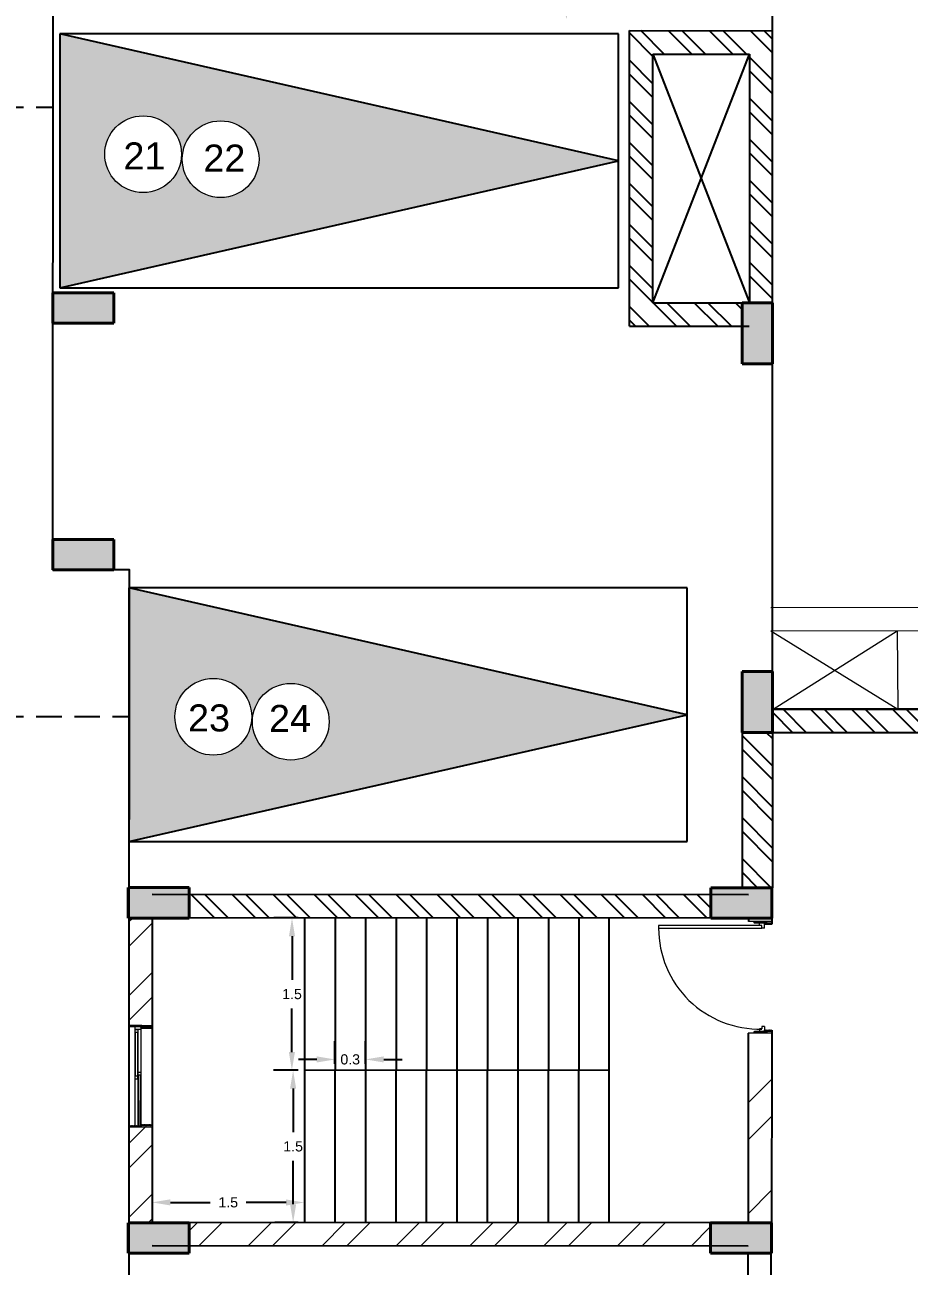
# Model space of a CAD drawing. Header units: metres. Extents: x 29392 to 32022, y 3934 to 33962.
# Drawn here: x 29464.78 to 29473.48, y 4305.67 to 4317.89 of the extents above; entities that cross this region are included whole.
import ezdxf

# ---------------------------------------------------------------- set-up
doc = ezdxf.new("R2010")
doc.units = ezdxf.units.M
doc.linetypes.add('DASHED2', pattern=[9.525, 6.35, -3.175])
doc.linetypes.add('HIDDEN', pattern=[0.375, 0.25, -0.125])
for name, color, linetype, lineweight in [('COLUMN', 7, 'Continuous', 40), ('DOOR', 7, 'Continuous', 20), ('text', 7, 'Continuous', 5)]:
    doc.layers.add(name, color=color, linetype=linetype, lineweight=lineweight)
doc.styles.get("Standard").update_dxf_attribs({"font": 'arial.ttf'})
doc.dimstyles.get("Standard").update_dxf_attribs({"dimtxt": 0.1, "dimasz": 0.18, "dimexe": 0.18, "dimexo": 0.0625, "dimgap": 0.09, "dimtad": 0, "dimtih": 1, "dimtoh": 1, "dimdec": 1, "dimzin": 0, "dimdsep": 46, "dimtxsty": 'Standard', "dimcen": 0.09, "dimadec": 0, "dimazin": 0, "dimtfac": 1, "dimtdec": 1, "dimtofl": 0, "dimtmove": 0, "dimatfit": 3, "dimfxl": 1, "dimtolj": 1, "dimtzin": 0, "dimarcsym": 0})
pattern_1 = [(134.9774053, (29538.77406, 4069.518114), (-0.0044918984, -0.00448835702), [])]

# ---------------------------------------------------------------- blocks, each defined once
blk = doc.blocks.new('*D172')
at = {"layer": 'Defpoints', "color": 0, "transparency": 16777216}
for p in [(29467.529, 4307.598), (29467.417, 4306.098), (29467.528, 4306.098)]:
    blk.add_point(p, dxfattribs=at)
at = {"layer": 'text', "color": 0, "lineweight": -2, "transparency": 16777216}
for p, q in [((29467.466, 4307.598), (29467.237, 4307.598)), ((29467.417, 4307.418), (29467.417, 4306.989)), ((29467.417, 4306.278), (29467.417, 4306.707)), ((29467.466, 4306.098), (29467.237, 4306.098))]:
    blk.add_line(p, q, dxfattribs=at)
at = {"layer": 'text', "color": 0, "transparency": 16777216}
for points in [[(29467.387, 4307.418), (29467.447, 4307.418), (29467.417, 4307.598)], [(29467.387, 4306.278), (29467.447, 4306.278), (29467.417, 4306.098)]]:
    blk.add_solid(points, dxfattribs=at)
at = {"layer": 'text', "color": 0, "transparency": 16777216, "insert": (29467.417, 4306.848), "char_height": 0.1, "attachment_point": 5}
blk.add_mtext('\\A1;1.5', dxfattribs=at)
blk = doc.blocks.new('*D173')
at = {"layer": 'Defpoints', "color": 0, "transparency": 16777216}
for p in [(29466.029, 4307.599), (29467.529, 4307.598), (29466.028, 4306.297)]:
    blk.add_point(p, dxfattribs=at)
at = {"layer": 'text', "color": 0, "lineweight": -2, "transparency": 16777216}
for p, q in [((29466.029, 4307.536), (29466.028, 4306.117)), ((29467.529, 4307.535), (29467.528, 4306.116)), ((29466.208, 4306.297), (29466.601, 4306.297)), ((29467.348, 4306.296), (29466.955, 4306.297))]:
    blk.add_line(p, q, dxfattribs=at)
at = {"layer": 'text', "color": 0, "transparency": 16777216}
for points in [[(29466.208, 4306.327), (29466.208, 4306.267), (29466.028, 4306.297)], [(29467.348, 4306.326), (29467.348, 4306.266), (29467.528, 4306.296)]]:
    blk.add_solid(points, dxfattribs=at)
at = {"layer": 'text', "color": 0, "transparency": 16777216, "insert": (29466.778, 4306.297), "char_height": 0.1, "attachment_point": 5}
blk.add_mtext('\\A1;1.5', dxfattribs=at)
blk = doc.blocks.new('*D174')
at = {"layer": 'Defpoints', "color": 0, "transparency": 16777216}
for p in [(29467.406, 4309.098), (29467.53, 4309.098), (29467.529, 4307.598)]:
    blk.add_point(p, dxfattribs=at)
at = {"layer": 'text', "color": 0, "lineweight": -2, "transparency": 16777216}
for p, q in [((29467.467, 4309.098), (29467.226, 4309.098)), ((29467.406, 4308.918), (29467.406, 4308.489)), ((29467.405, 4307.778), (29467.405, 4308.207)), ((29467.466, 4307.598), (29467.225, 4307.598))]:
    blk.add_line(p, q, dxfattribs=at)
at = {"layer": 'text', "color": 0, "transparency": 16777216}
for points in [[(29467.376, 4308.918), (29467.436, 4308.918), (29467.406, 4309.098)], [(29467.375, 4307.778), (29467.435, 4307.778), (29467.405, 4307.598)]]:
    blk.add_solid(points, dxfattribs=at)
at = {"layer": 'text', "color": 0, "transparency": 16777216, "insert": (29467.406, 4308.348), "char_height": 0.1, "attachment_point": 5}
blk.add_mtext('\\A1;1.5', dxfattribs=at)
blk = doc.blocks.new('*D175')
at = {"layer": 'Defpoints', "color": 0, "transparency": 16777216}
for p in [(29468.129, 4307.705), (29467.829, 4307.598), (29468.129, 4307.598)]:
    blk.add_point(p, dxfattribs=at)
at = {"layer": 'text', "color": 0, "lineweight": -2, "transparency": 16777216}
for p, q in [((29467.829, 4307.66), (29467.829, 4307.885)), ((29468.129, 4307.66), (29468.129, 4307.885)), ((29467.649, 4307.705), (29467.469, 4307.705)), ((29468.309, 4307.705), (29468.489, 4307.705))]:
    blk.add_line(p, q, dxfattribs=at)
at = {"layer": 'text', "color": 0, "transparency": 16777216}
for points in [[(29467.649, 4307.735), (29467.649, 4307.675), (29467.829, 4307.705)], [(29468.309, 4307.735), (29468.309, 4307.675), (29468.129, 4307.705)]]:
    blk.add_solid(points, dxfattribs=at)
at = {"layer": 'text', "color": 0, "transparency": 16777216, "insert": (29467.979, 4307.705), "char_height": 0.1, "attachment_point": 5}
blk.add_mtext('\\A1;0.3', dxfattribs=at)

msp = doc.modelspace()

# ---------------------------------------------------------------- hatches: boundary and pattern name
at = {"true_color": 0x136734, "transparency": 33554669}
h = msp.add_hatch(color=116, dxfattribs=at)
h.dxf.hatch_style = 1
h.paths.add_polyline_path([(29465.801, 4312.35), (29465.8, 4309.851), (29471.298, 4311.1)])
h.paths.add_polyline_path([(29467.772, 4311.031, -1), (29467.016, 4311.031, -0.01717), (29467.008, 4311.056, -0.968489), (29466.253, 4311.08, -1), (29467.009, 4311.08, -0.01717), (29467.017, 4311.055, -0.968489)], flags=16)
h.paths.add_polyline_path([(29465.121, 4317.805), (29465.121, 4315.305), (29470.621, 4316.555)])
h.paths.add_polyline_path([(29467.081, 4316.571, -1), (29466.325, 4316.571, -0.01717), (29466.317, 4316.596, -0.968489), (29465.562, 4316.62, -1), (29466.318, 4316.62, -0.01717), (29466.326, 4316.595, -0.968489)], flags=16)
h.paths.add_polyline_path([(29481.831, 4317.805), (29476.331, 4316.555), (29481.831, 4315.305)])
h.paths.add_polyline_path([(29480.721, 4316.629, -0.01717), (29480.729, 4316.605, -0.968489), (29481.484, 4316.58, -1), (29480.728, 4316.58, -0.01717), (29480.721, 4316.605, -0.968489), (29479.965, 4316.629, -1)], flags=16)
h.paths.add_polyline_path([(29467.485, 4322.746), (29466.662, 4322.747, -0.377627), (29466.992, 4322.372, -1), (29466.236, 4322.372, -0.377979), (29466.567, 4322.747), (29465.648, 4322.748), (29466.567, 4318.706)])
h.paths.add_polyline_path([(29466.992, 4323.136, -0.421003), (29466.614, 4322.75, -0.031638), (29466.662, 4322.747), (29467.485, 4322.746), (29467.817, 4324.206), (29466.719, 4324.206), (29465.424, 4323.736), (29465.648, 4322.748), (29466.567, 4322.747, -0.0322), (29466.614, 4322.759, -0.414214), (29466.236, 4323.136, -1)])
h.paths.add_polyline_path([(29466.719, 4324.206), (29465.317, 4324.206), (29465.424, 4323.736)])
h.paths.add_polyline_path([(29471.358, 4323.452), (29468.858, 4323.452), (29469.019, 4322.745), (29469.305, 4322.745), (29469.305, 4322.98), (29469.821, 4322.98, -0.758887), (29470.522, 4322.784, -0.026025), (29470.52, 4322.745), (29471.197, 4322.744)])
h.paths.add_polyline_path([(29469.767, 4322.019, -0.114171), (29469.805, 4322.185), (29469.805, 4322.48), (29469.305, 4322.48), (29469.305, 4322.745), (29469.019, 4322.745), (29469.362, 4321.236), (29469.805, 4321.236), (29469.805, 4321.853, -0.114171)])
h.paths.add_polyline_path([(29471.197, 4322.744), (29470.52, 4322.745, -0.390038), (29470.144, 4322.397, -0.414214), (29470.522, 4322.019, -0.795057), (29469.805, 4321.853), (29469.805, 4321.236), (29470.855, 4321.236)])
h.paths.add_polyline_path([(29470.855, 4321.236), (29469.805, 4321.236), (29469.362, 4321.236), (29470.108, 4317.952)])
h.paths.add_polyline_path([(29469.821, 4322.98), (29469.305, 4322.98), (29469.305, 4322.745), (29469.769, 4322.745, -0.025717), (29469.767, 4322.784, -0.137083)], flags=17)
h.paths.add_polyline_path([(29469.769, 4322.745), (29469.305, 4322.745), (29469.305, 4322.48), (29469.805, 4322.48), (29469.92, 4322.48, -0.211107)])
h.paths.add_polyline_path([(29477.591, 4321.239), (29476.097, 4321.239), (29476.844, 4317.952)])
h.paths.add_polyline_path([(29476.527, 4322.741), (29475.756, 4322.741), (29476.097, 4321.239), (29477.591, 4321.239), (29477.932, 4322.74), (29477.278, 4322.74, -0.386779), (29476.903, 4322.397, -0.414214), (29477.281, 4322.019, -1), (29476.525, 4322.019, -0.421003), (29476.903, 4322.406, -0.381221)])
h.paths.add_polyline_path([(29477.281, 4322.784, -0.028802), (29477.278, 4322.74), (29477.932, 4322.74), (29478.094, 4323.452), (29475.594, 4323.452), (29475.756, 4322.741), (29476.527, 4322.741, -0.028493), (29476.525, 4322.784, -1)])
h.paths.add_polyline_path([(29481.636, 4324.206), (29479.136, 4324.206), (29479.414, 4322.98), (29479.425, 4322.98), (29479.425, 4322.934), (29479.469, 4322.739), (29480.043, 4322.739, -0.291137), (29480.383, 4322.96, -0.414214), (29480.005, 4323.338, -1), (29480.761, 4323.338, -0.421003), (29480.383, 4322.951, -0.287529), (29480.723, 4322.738), (29481.302, 4322.738)])
h.paths.add_polyline_path([(29481.302, 4322.738), (29480.723, 4322.738, -0.113202), (29480.761, 4322.574, -1), (29480.005, 4322.574, -0.113514), (29480.043, 4322.739), (29479.469, 4322.739), (29480.386, 4318.706)])
h.paths.add_polyline_path([(29467.112, 4310.863), (29467.66, 4310.863), (29467.66, 4311.264), (29467.112, 4311.264)], flags=8)
h.paths.add_polyline_path([(29466.314, 4310.863), (29466.864, 4310.863), (29466.864, 4311.271), (29466.314, 4311.271)], flags=24)
h.paths.add_polyline_path([(29466.466, 4316.382), (29467.014, 4316.382), (29467.014, 4316.783), (29466.466, 4316.783)], flags=8)
h.paths.add_polyline_path([(29465.679, 4316.403), (29466.227, 4316.403), (29466.227, 4316.804), (29465.679, 4316.804)], flags=8)
h.paths.add_polyline_path([(29480.793, 4316.383), (29481.341, 4316.383), (29481.341, 4316.784), (29480.793, 4316.784)], flags=8)
h.paths.add_polyline_path([(29480.043, 4316.428), (29480.59, 4316.428), (29480.59, 4316.829), (29480.043, 4316.829)], flags=8)
h = msp.add_hatch()
h.set_pattern_fill('ANSI32', color=256, scale=0.03, angle=-90)
h.set_pattern_definition([(315, (28588.2513, 4702.1576), (0.20205576, 0.20205576), []), (315, (28588.2513, 4702.0229), (0.20205576, 0.20205576), [])])
h.paths.add_polyline_path([(29471.909, 4315.156), (29471.909, 4315.156), (29471.91, 4317.606), (29470.96, 4317.607), (29470.959, 4315.157), (29471.837, 4315.156), (29471.837, 4314.926), (29470.729, 4314.927), (29470.73, 4317.837), (29472.137, 4317.836), (29472.137, 4315.156)])
h = msp.add_hatch()
h.set_pattern_fill('ANSI32', color=256, scale=0.03, angle=-90)
h.set_pattern_definition([(315, (28562.76272, 4702.1576), (0.20205576, 0.20205576), []), (315, (28562.76272, 4702.0229), (0.20205576, 0.20205576), [])])
h.paths.add_polyline_path([(29472.137, 4310.926), (29472.137, 4311.155), (29474.824, 4311.155), (29474.824, 4310.926)])
h = msp.add_hatch()
h.set_pattern_fill('ANSI32', color=256, scale=0.03, angle=-90)
h.set_pattern_definition([(315, (28964.85354, 3858.92155), (0.20205576, 0.20205576), []), (315, (28964.85354, 3858.78685), (0.20205576, 0.20205576), [])])
h.paths.add_polyline_path([(29472.137, 4310.926), (29471.907, 4310.926), (29471.837, 4310.926), (29471.837, 4309.396), (29472.137, 4309.396)])
h = msp.add_hatch()
h.set_pattern_fill('ANSI32', color=256, scale=0.03, angle=-90)
h.set_pattern_definition([(315, (28588.25263, 4633.5855), (0.20205576, 0.20205576), []), (315, (28588.25263, 4633.4508), (0.20205576, 0.20205576), [])])
h.paths.add_polyline_path([(29466.4, 4309.096), (29466.4, 4309.326), (29471.53, 4309.328), (29471.53, 4309.098)])
h = msp.add_hatch()
h.set_pattern_fill('ANSI31', color=256, scale=0.002, angle=89.9774)
h.set_pattern_definition(pattern_1)
h.paths.add_polyline_path([(29472.08, 4307.968), (29472.08, 4307.98), (29471.959, 4307.98, 1), (29471.959, 4307.968)])
h.paths.add_polyline_path([(29472.129, 4307.98), (29472.129, 4307.992), (29472.058, 4307.992), (29472.058, 4307.98)])
h.paths.add_polyline_path([(29472.058, 4309.048), (29472.058, 4309.036), (29472.129, 4309.036), (29472.129, 4309.048)])
h.paths.add_polyline_path([(29471.96, 4309.06, 1), (29471.96, 4309.048), (29472.08, 4309.048), (29472.08, 4309.06)])
h = msp.add_hatch()
h.set_pattern_fill('ANSI31', color=256, scale=0.002, angle=89.9774)
h.set_pattern_definition(pattern_1)
h.paths.add_polyline_path([(29472.08, 4307.968), (29472.08, 4307.98), (29471.959, 4307.98, 1), (29471.959, 4307.968)])
h.paths.add_polyline_path([(29472.129, 4307.98), (29472.129, 4307.992), (29472.058, 4307.992), (29472.058, 4307.98)])
h.paths.add_polyline_path([(29472.058, 4309.048), (29472.058, 4309.036), (29472.129, 4309.036), (29472.129, 4309.048)])
h.paths.add_polyline_path([(29471.96, 4309.06, 1), (29471.96, 4309.048), (29472.08, 4309.048), (29472.08, 4309.06)])
at = {"layer": 'COLUMN'}
h = msp.add_hatch(color=256, dxfattribs=at)
h.dxf.hatch_style = 1
h.paths.add_polyline_path([(29465.05, 4314.956), (29465.05, 4315.256), (29465.65, 4315.256), (29465.65, 4314.956)])
h = msp.add_hatch(color=256, dxfattribs=at)
h.dxf.hatch_style = 1
h.paths.add_polyline_path([(29472.137, 4314.556), (29471.837, 4314.556), (29471.837, 4315.156), (29472.137, 4315.156)])
h = msp.add_hatch(color=256, dxfattribs=at)
h.dxf.hatch_style = 1
h.paths.add_polyline_path([(29465.05, 4312.526), (29465.05, 4312.826), (29465.65, 4312.826), (29465.65, 4312.526)])
h = msp.add_hatch(color=256, dxfattribs=at)
h.dxf.hatch_style = 1
h.paths.add_polyline_path([(29472.137, 4310.926), (29471.837, 4310.926), (29471.837, 4311.526), (29472.137, 4311.526)])
h = msp.add_hatch(color=256, dxfattribs=at)
h.dxf.hatch_style = 1
h.paths.add_polyline_path([(29465.794, 4309.097), (29465.794, 4309.397), (29466.394, 4309.397), (29466.394, 4309.097)])
h = msp.add_hatch(color=256, dxfattribs=at)
h.dxf.hatch_style = 1
h.paths.add_polyline_path([(29471.53, 4309.096), (29471.53, 4309.396), (29472.13, 4309.396), (29472.13, 4309.096)])
h = msp.add_hatch(color=256, dxfattribs=at)
h.dxf.hatch_style = 1
h.paths.add_polyline_path([(29466.394, 4306.097), (29466.394, 4305.797), (29465.794, 4305.797), (29465.794, 4306.097)])
h = msp.add_hatch(color=256, dxfattribs=at)
h.dxf.hatch_style = 1
h.paths.add_polyline_path([(29472.128, 4306.097), (29472.128, 4305.797), (29471.528, 4305.797), (29471.528, 4306.097)])
at = {"layer": 'DOOR'}
h = msp.add_hatch(dxfattribs=at)
h.set_pattern_fill('ANSI31', color=256, scale=0.001, angle=89.9774)
h.set_pattern_definition([(134.9774053, (29498.423395, 4118.7142534), (-0.0022459492, -0.00224417851), [])])
h.paths.add_polyline_path([(29465.806, 4308.026, -1), (29465.806, 4308.038), (29465.927, 4308.038), (29465.927, 4308.026)])
h.paths.add_polyline_path([(29465.918, 4308.014), (29465.918, 4308.026), (29466.029, 4308.026, -1), (29466.029, 4308.014)])
h.paths.add_polyline_path([(29465.807, 4307.04, -1), (29465.807, 4307.052), (29465.927, 4307.052), (29465.927, 4307.04)])
h.paths.add_polyline_path([(29465.918, 4307.052), (29465.918, 4307.064), (29466.029, 4307.064, -1), (29466.029, 4307.052)])
at = {"layer": 'text'}
h = msp.add_hatch(dxfattribs=at)
h.set_pattern_fill('ANSI31', color=256, scale=0.49)
h.set_pattern_definition([(45, (342.1382, 244.0105), (-1.100081375, 1.100081375), [])])
h.paths.add_polyline_path([(29489.111, 4338.94), (29458.294, 4329.438), (29457.485, 4324.686), (29461.789, 4326.247), (29476.326, 4331.521, -0.525377), (29487.824, 4323.371), (29487.403, 4293.735, -0.426651), (29480.455, 4287.262), (29450.998, 4286.558), (29450.668, 4284.619), (29488.38, 4285.996), (29488.516, 4295.872)])
at = {"layer": 'text', "transparency": 33554669}
h = msp.add_hatch(dxfattribs=at)
h.set_pattern_fill('ANSI32', color=256, scale=0.054)
h.set_pattern_definition([(45, (-342.07706, 646.1472), (-0.363700373, 0.363700373), []), (45, (-341.8346, 646.1472), (-0.363700373, 0.363700373), [])])
h.paths.add_polyline_path([(29466.03, 4309.097), (29465.8, 4309.097), (29465.799, 4308.04), (29466.029, 4308.04)])
h.paths.add_polyline_path([(29466.029, 4307.04), (29465.799, 4307.04), (29465.798, 4306.099), (29466.028, 4306.099)])
h.paths.add_polyline_path([(29471.528, 4306.096), (29466.394, 4306.098), (29466.394, 4305.868), (29471.528, 4305.866)])
at = {"layer": 'text'}
h = msp.add_hatch(dxfattribs=at)
h.set_pattern_fill('ANSI32', color=256, scale=0.081)
h.set_pattern_definition([(45, (-293.82614, 646.1472), (-0.54555056, 0.54555056), []), (45, (-293.4624, 646.1472), (-0.54555056, 0.54555056), [])])
h.paths.add_polyline_path([(29472.129, 4307.964), (29471.899, 4307.964), (29471.898, 4307.024), (29471.898, 4306.097), (29472.128, 4306.097)])

# ---------------------------------------------------------------- linework, layer by layer
for p, q in [((29470.729, 4314.927), (29470.73, 4317.837)), ((29470.73, 4317.837), (29472.14, 4317.836)), ((29470.621, 4317.805), (29465.121, 4317.805)), ((29465.121, 4317.805), (29465.121, 4315.305)), ((29470.621, 4316.555), (29465.121, 4317.805)), ((29470.621, 4315.305), (29470.621, 4317.805)), ((29470.959, 4315.157), (29470.96, 4317.607)), ((29470.959, 4315.157), (29471.91, 4317.606)), ((29470.96, 4317.607), (29471.91, 4317.606)), ((29470.96, 4317.607), (29471.909, 4315.156)), ((29471.91, 4317.606), (29471.909, 4315.156)), ((29465.121, 4315.305), (29470.621, 4316.555)), ((29465.121, 4315.305), (29470.621, 4315.305)), ((29470.959, 4315.157), (29471.909, 4315.156)), ((29470.729, 4314.927), (29471.908, 4314.926)), ((29471.298, 4312.35), (29465.798, 4312.35)), ((29465.798, 4312.35), (29465.798, 4309.85)), ((29471.298, 4311.1), (29465.798, 4312.35)), ((29471.298, 4309.85), (29471.298, 4312.35)), ((29465.798, 4309.85), (29471.298, 4311.1)), ((29472.137, 4311.155), (29474.837, 4311.154)), ((29472.152, 4311.155), (29474.852, 4311.154)), ((29471.837, 4310.926), (29471.837, 4309.396)), ((29471.907, 4310.926), (29474.824, 4310.926)), ((29472.137, 4310.926), (29472.137, 4309.396)), ((29465.798, 4309.85), (29471.298, 4309.85)), ((29471.9, 4309.326), (29466.03, 4309.329)), ((29472.13, 4309.326), (29472.129, 4309.036)), ((29471.9, 4309.096), (29465.794, 4309.099)), ((29466.03, 4309.099), (29466.028, 4306.099)), ((29467.53, 4309.098), (29467.528, 4306.098)), ((29467.83, 4309.098), (29467.828, 4306.098)), ((29468.13, 4309.098), (29468.128, 4306.098)), ((29468.43, 4309.098), (29468.428, 4306.098)), ((29468.73, 4309.098), (29468.728, 4306.098)), ((29469.03, 4309.097), (29469.028, 4306.097)), ((29469.33, 4309.097), (29469.328, 4306.097)), ((29469.63, 4309.097), (29469.628, 4306.097)), ((29469.93, 4309.097), (29469.928, 4306.097)), ((29470.23, 4309.097), (29470.228, 4306.097)), ((29470.528, 4306.097), (29470.53, 4309.097)), ((29471.9, 4309.096), (29471.9, 4309.064)), ((29471.9, 4309.096), (29471.9, 4309.064)), ((29471.9, 4309.096), (29471.9, 4309.064)), ((29471.9, 4309.096), (29471.9, 4309.064)), ((29471.899, 4307.964), (29471.898, 4307.024)), ((29472.129, 4307.992), (29472.128, 4305.866)), ((29470.529, 4307.597), (29467.529, 4307.598)), ((29471.899, 4307.024), (29471.898, 4306.096)), ((29471.898, 4307.024), (29471.898, 4306.096)), ((29472.128, 4306.096), (29465.798, 4306.099)), ((29471.898, 4305.866), (29466.028, 4305.869)), ((29471.898, 4304.266), (29471.898, 4305.797)), ((29472.124, 4304.266), (29472.124, 4305.797))]:
    msp.add_line(p, q)
at = {"color": 244, "linetype": 'HIDDEN', "true_color": 0x991b1e}
for p, q in [((29463.763, 4317.083), (29465.05, 4317.083)), ((29463.763, 4311.083), (29465.8, 4311.081))]:
    msp.add_line(p, q, dxfattribs=at)
at = {"color": 251, "true_color": 0x636466}
for points in [[(29474.819, 4321.239), (29474.816, 4311.155), (29472.137, 4311.155), (29472.137, 4321.236)], [(29465.05, 4318.576), (29465.048, 4312.529), (29465.801, 4312.529), (29465.797, 4302.669), (29465.044, 4302.669), (29465.044, 4296.619)]]:
    msp.add_lwpolyline(points, dxfattribs=at)
at = {"layer": 'COLUMN'}
for p, q in [((29465.05, 4315.256), (29465.05, 4314.956)), ((29465.65, 4315.256), (29465.05, 4315.256)), ((29465.65, 4314.956), (29465.65, 4315.256)), ((29472.137, 4315.156), (29471.837, 4315.156)), ((29471.837, 4315.156), (29471.837, 4314.556)), ((29472.137, 4314.556), (29472.137, 4315.156)), ((29465.05, 4314.956), (29465.65, 4314.956)), ((29471.837, 4314.556), (29472.137, 4314.556)), ((29465.05, 4312.826), (29465.05, 4312.526)), ((29465.65, 4312.826), (29465.05, 4312.826)), ((29465.65, 4312.526), (29465.65, 4312.826)), ((29465.05, 4312.526), (29465.65, 4312.526)), ((29472.137, 4311.526), (29471.837, 4311.526)), ((29471.837, 4311.526), (29471.837, 4310.926)), ((29472.137, 4310.926), (29472.137, 4311.526)), ((29471.837, 4310.926), (29472.137, 4310.926)), ((29465.794, 4309.397), (29465.794, 4309.097)), ((29466.394, 4309.397), (29465.794, 4309.397)), ((29466.394, 4309.097), (29466.394, 4309.397)), ((29471.53, 4309.396), (29471.53, 4309.096)), ((29472.13, 4309.396), (29471.53, 4309.396)), ((29472.13, 4309.096), (29472.13, 4309.396)), ((29465.794, 4309.097), (29466.394, 4309.097)), ((29471.53, 4309.096), (29472.13, 4309.096)), ((29465.794, 4305.797), (29465.794, 4306.097)), ((29465.794, 4306.097), (29466.394, 4306.097)), ((29466.394, 4306.097), (29466.394, 4305.797)), ((29471.528, 4305.797), (29471.528, 4306.097)), ((29471.528, 4306.097), (29472.128, 4306.097)), ((29472.128, 4306.097), (29472.128, 4305.797)), ((29466.394, 4305.797), (29465.794, 4305.797)), ((29472.128, 4305.797), (29471.528, 4305.797))]:
    msp.add_line(p, q, dxfattribs=at)
at = {"layer": 'DOOR'}
for p, q in [((29472.033, 4309.023), (29471.015, 4309.024)), ((29471.015, 4309.024), (29471.015, 4308.999)), ((29472.129, 4309.064), (29471.9, 4309.064)), ((29472.08, 4309.06), (29471.96, 4309.06)), ((29472.129, 4309.048), (29471.96, 4309.048)), ((29472.008, 4309.023), (29472.008, 4309.048)), ((29472.033, 4309.023), (29472.008, 4309.023)), ((29472.033, 4308.998), (29472.033, 4309.023)), ((29472.058, 4308.998), (29472.058, 4309.048)), ((29472.058, 4309.048), (29472.058, 4309.036)), ((29472.058, 4309.036), (29472.129, 4309.036)), ((29472.08, 4309.048), (29472.08, 4309.06)), ((29472.129, 4309.036), (29472.129, 4309.048)), ((29471.015, 4308.999), (29472.033, 4308.998)), ((29472.058, 4308.998), (29472.033, 4308.998)), ((29465.799, 4308.04), (29466.029, 4308.04)), ((29465.927, 4308.038), (29465.806, 4308.038)), ((29465.927, 4308.026), (29465.927, 4308.038)), ((29466.029, 4308.026), (29465.806, 4308.026)), ((29465.918, 4308.026), (29465.828, 4308.026)), ((29465.858, 4308.026), (29465.858, 4307.052)), ((29465.918, 4308.001), (29465.858, 4308.001)), ((29465.858, 4308.001), (29465.888, 4308.001)), ((29465.858, 4308.001), (29465.858, 4307.951)), ((29465.858, 4308.001), (29465.858, 4307.501)), ((29465.863, 4307.961), (29465.858, 4307.961)), ((29465.863, 4307.974), (29465.863, 4307.544)), ((29465.863, 4307.974), (29465.883, 4307.974)), ((29465.883, 4307.974), (29465.883, 4307.544)), ((29465.888, 4307.961), (29465.883, 4307.961)), ((29465.888, 4308.001), (29465.888, 4307.961)), ((29465.888, 4308.001), (29465.888, 4307.082)), ((29465.888, 4308.001), (29465.888, 4307.981)), ((29465.918, 4308.026), (29465.918, 4307.063)), ((29465.918, 4308.014), (29466.029, 4308.014)), ((29472.129, 4307.964), (29471.899, 4307.964)), ((29472.129, 4307.964), (29471.899, 4307.964)), ((29472.129, 4307.98), (29471.959, 4307.98)), ((29472.08, 4307.968), (29471.959, 4307.968)), ((29472.033, 4308.005), (29472.008, 4308.005)), ((29472.008, 4308.005), (29472.008, 4307.98)), ((29472.058, 4308.03), (29472.033, 4308.03)), ((29472.033, 4308.03), (29472.033, 4308.005)), ((29472.058, 4308.03), (29472.058, 4307.98)), ((29472.058, 4307.98), (29472.058, 4307.992)), ((29472.058, 4307.992), (29472.129, 4307.992)), ((29472.08, 4307.98), (29472.08, 4307.968)), ((29472.129, 4307.992), (29472.129, 4307.98)), ((29465.863, 4307.553), (29465.858, 4307.553)), ((29465.863, 4307.544), (29465.883, 4307.544)), ((29465.888, 4307.553), (29465.883, 4307.553)), ((29465.888, 4307.56), (29465.888, 4307.58)), ((29465.888, 4307.58), (29465.918, 4307.58)), ((29465.888, 4307.513), (29465.888, 4307.553)), ((29465.893, 4307.553), (29465.894, 4307.05)), ((29465.893, 4307.553), (29465.913, 4307.553)), ((29465.913, 4307.553), (29465.912, 4307.05)), ((29465.918, 4307.58), (29465.918, 4307.54)), ((29465.858, 4307.513), (29465.888, 4307.513)), ((29465.893, 4307.54), (29465.888, 4307.54)), ((29465.888, 4307.501), (29465.888, 4307.053)), ((29465.918, 4307.54), (29465.913, 4307.54))]:
    msp.add_line(p, q, dxfattribs=at)
for centre, start, end in [((29471.96, 4309.054), 89.9774, 269.9774), ((29465.806, 4308.032), 90.0226, 270.0226), ((29466.029, 4308.02), 270.0226, 90.0226), ((29471.959, 4307.974), 89.9774, 269.9774)]:
    msp.add_arc(centre, 0.006, start, end, dxfattribs=at)
at = {"layer": 'DOOR', "linetype": 'DASHED2'}
msp.add_arc((29472.009, 4308.998), 0.994, 179.9774, 271.3762, dxfattribs=at)
at = {"layer": 'text'}
for p, q in [((29472.122, 4312.155), (29474.835, 4312.16)), ((29472.122, 4311.925), (29474.835, 4311.93)), ((29472.122, 4311.925), (29473.372, 4311.155)), ((29472.144, 4311.155), (29473.364, 4311.926)), ((29473.364, 4311.926), (29473.372, 4311.153))]:
    msp.add_line(p, q, dxfattribs=at)
at = {"layer": 'text', "color": 251, "true_color": 0x636466}
msp.add_line((29465.799, 4307.04), (29466.029, 4307.04), dxfattribs=at)
at = {"layer": 'text'}
for centre in [(29465.94, 4316.62), (29466.703, 4316.571), (29466.631, 4311.08), (29467.394, 4311.031)]:
    msp.add_circle(centre, 0.378, dxfattribs=at)

# ---------------------------------------------------------------- texts
for s, p in [('21', (29465.746, 4316.47)), ('22', (29466.533, 4316.449)), ('23', (29466.382, 4310.935)), ('24', (29467.179, 4310.93))]:
    msp.add_text(s, height=0.2663, dxfattribs=at).set_placement(p)

# ---------------------------------------------------------------- dimensions: what is measured, and where the dimension line sits
at = {"layer": 'text', "color": 251, "true_color": 0x636466}
for p2, distance, picture, middle in [((29467.53, 4309.098), 0.124, '*D174', (29467.406, 4308.348)), ((29466.029, 4307.599), 1.301, '*D173', (29466.778, 4306.297)), ((29467.528, 4306.098), -0.112, '*D172', (29467.417, 4306.848))]:
    dim = msp.add_aligned_dim(p1=(29467.529, 4307.598), p2=p2, distance=distance, dimstyle='Standard', dxfattribs=at)
    dim.commit()
    dim.dimension.update_dxf_attribs({"geometry": picture, "text_midpoint": middle})
dim = msp.add_linear_dim(base=(29468.129, 4307.705), p1=(29467.829, 4307.598), p2=(29468.129, 4307.598), angle=359.9774, dimstyle='Standard', dxfattribs=at)
dim.commit()
dim.dimension.update_dxf_attribs({"geometry": '*D175', "text_midpoint": (29467.979, 4307.705), "dimtype": 161})

doc.saveas('drawing.dxf')
